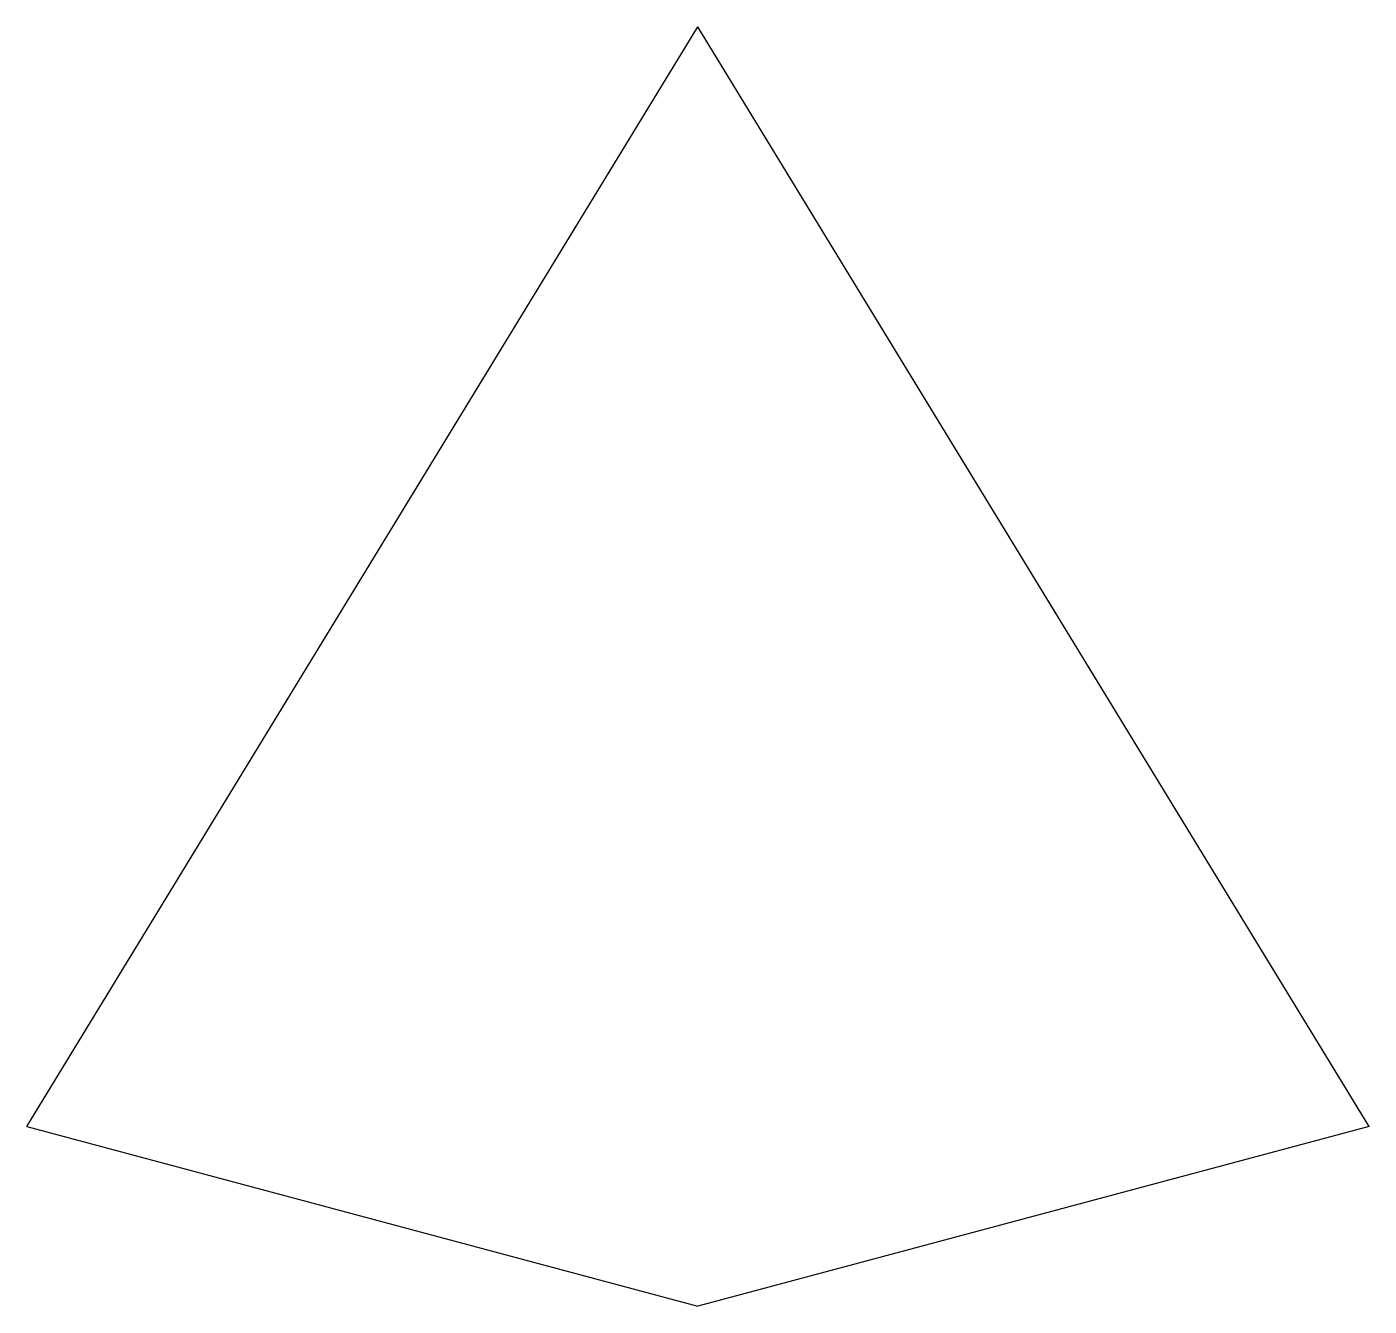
# Model space of a CAD drawing. Extents: x -6.2 to 6.2, y 0 to 11.7.
import ezdxf

# ---------------------------------------------------------------- set-up
doc = ezdxf.new("R2010")
doc.units = 0
doc.layers.add('VISIBLE', color=7, linetype='CONTINUOUS')

msp = doc.modelspace()

# ---------------------------------------------------------------- linework, layer by layer
at = {"layer": 'VISIBLE'}
for p, q in [((-6.158, 1.65), (0, 11.74)), ((6.158, 1.65), (0, 11.74)), ((-6.158, 1.65), (0, 0)), ((6.158, 1.65), (0, 0))]:
    msp.add_line(p, q, dxfattribs=at)

doc.saveas('drawing.dxf')
